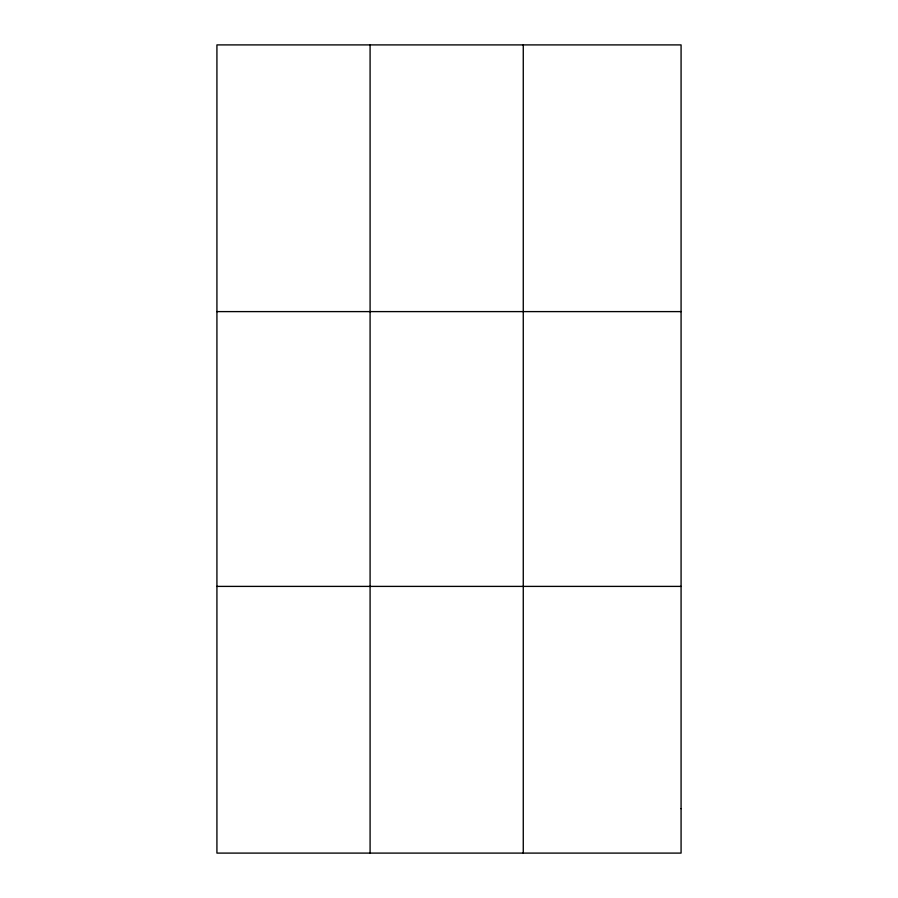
<?xml version="1.0" encoding="UTF-8"?>
<svg xmlns="http://www.w3.org/2000/svg" width="898" height="898" viewBox="0 0 898 898"><rect width="100%" height="100%" fill="white"/><g stroke="black" fill="none" stroke-linecap="round" stroke-linejoin="round"><path stroke-width="1.35" d="M370.088 853.1L370.088 44.9M523.265 853.1L523.265 44.9M216.923 311.606L681.077 311.606M216.923 586.394L681.077 586.394M681.077 808.649L681.077 853.1L216.923 853.1L216.923 44.9L681.077 44.9L681.077 808.649"/></g></svg>
